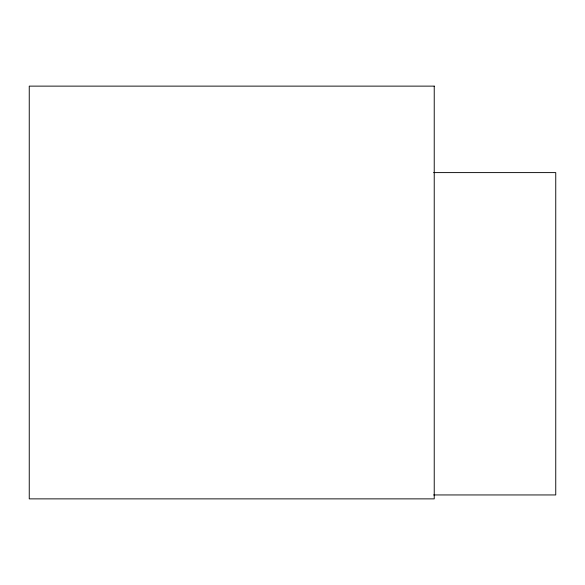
<?xml version="1.0" encoding="UTF-8"?>
<svg xmlns="http://www.w3.org/2000/svg" width="585" height="585" viewBox="0 0 585 585"><rect width="100%" height="100%" fill="white"/><g stroke="black" fill="none" stroke-linecap="round" stroke-linejoin="round"><path stroke-width="0.88" d="M433.624 172.604L555.75 172.604L555.75 494.947L433.617 494.947M434.231 86.127L29.25 86.127L29.25 498.873L434.231 498.873L434.231 86.127"/></g></svg>
